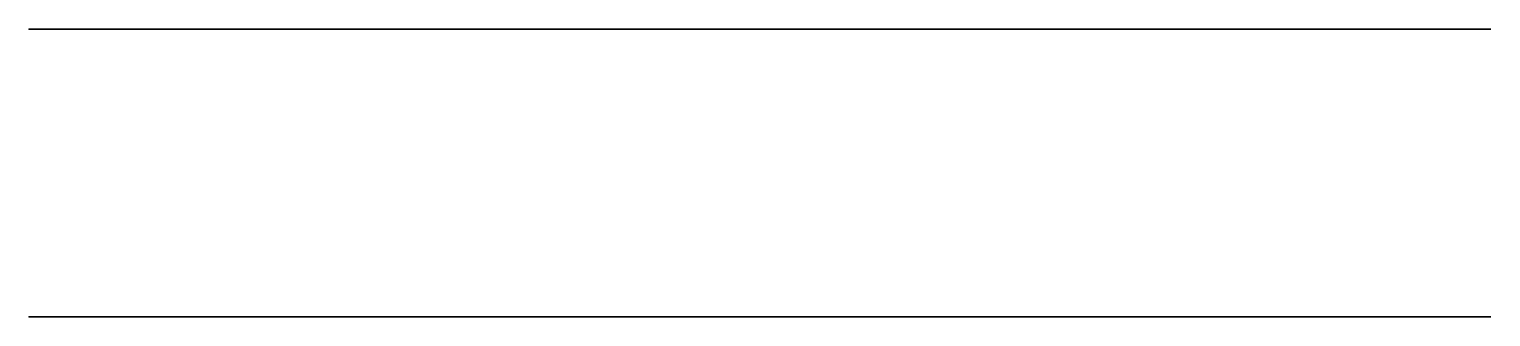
# Model space of a CAD drawing. Header units: centimetres. Extents: x 0 to 12.7, y 0 to 2.5.
import ezdxf

# ---------------------------------------------------------------- set-up
doc = ezdxf.new("R2010")
doc.units = ezdxf.units.CM
doc.header["$MEASUREMENT"] = 0
doc.layers.add('L-Bracket v2_Sketch1', color=7, linetype='Continuous')
doc.layers.add('L-Bracket v2_Sketch2', color=7, linetype='Continuous')

msp = doc.modelspace()

# ---------------------------------------------------------------- linework, layer by layer
at = {"layer": 'L-Bracket v2_Sketch1'}
for p, q in [((0, 0), (12.7, 0)), ((12.7, 0, 12.7), (0, 0, 12.7)), ((0, 0, 12.7), (0, 0)), ((12.7, 0), (12.7, 0, 12.7))]:
    msp.add_line(p, q, dxfattribs=at)
msp.add_point((0, 0), dxfattribs=at)
at = {"layer": 'L-Bracket v2_Sketch2'}
for p, q in [((0, 2.5, 12.7), (12.7, 2.5, 12.7)), ((12.7, 2.5), (0, 2.5)), ((0, 2.5), (0, 2.5, 12.7)), ((0, 2.5), (12.2, 2.5)), ((12.2, 2.5, 12.2), (0, 2.5, 12.2)), ((0, 2.5, 12.2), (0, 2.5)), ((12.2, 2.5), (12.2, 2.5, 12.2)), ((12.7, 2.5, 12.7), (12.7, 2.5))]:
    msp.add_line(p, q, dxfattribs=at)
msp.add_point((0, 2.5), dxfattribs=at)

doc.saveas('drawing.dxf')
